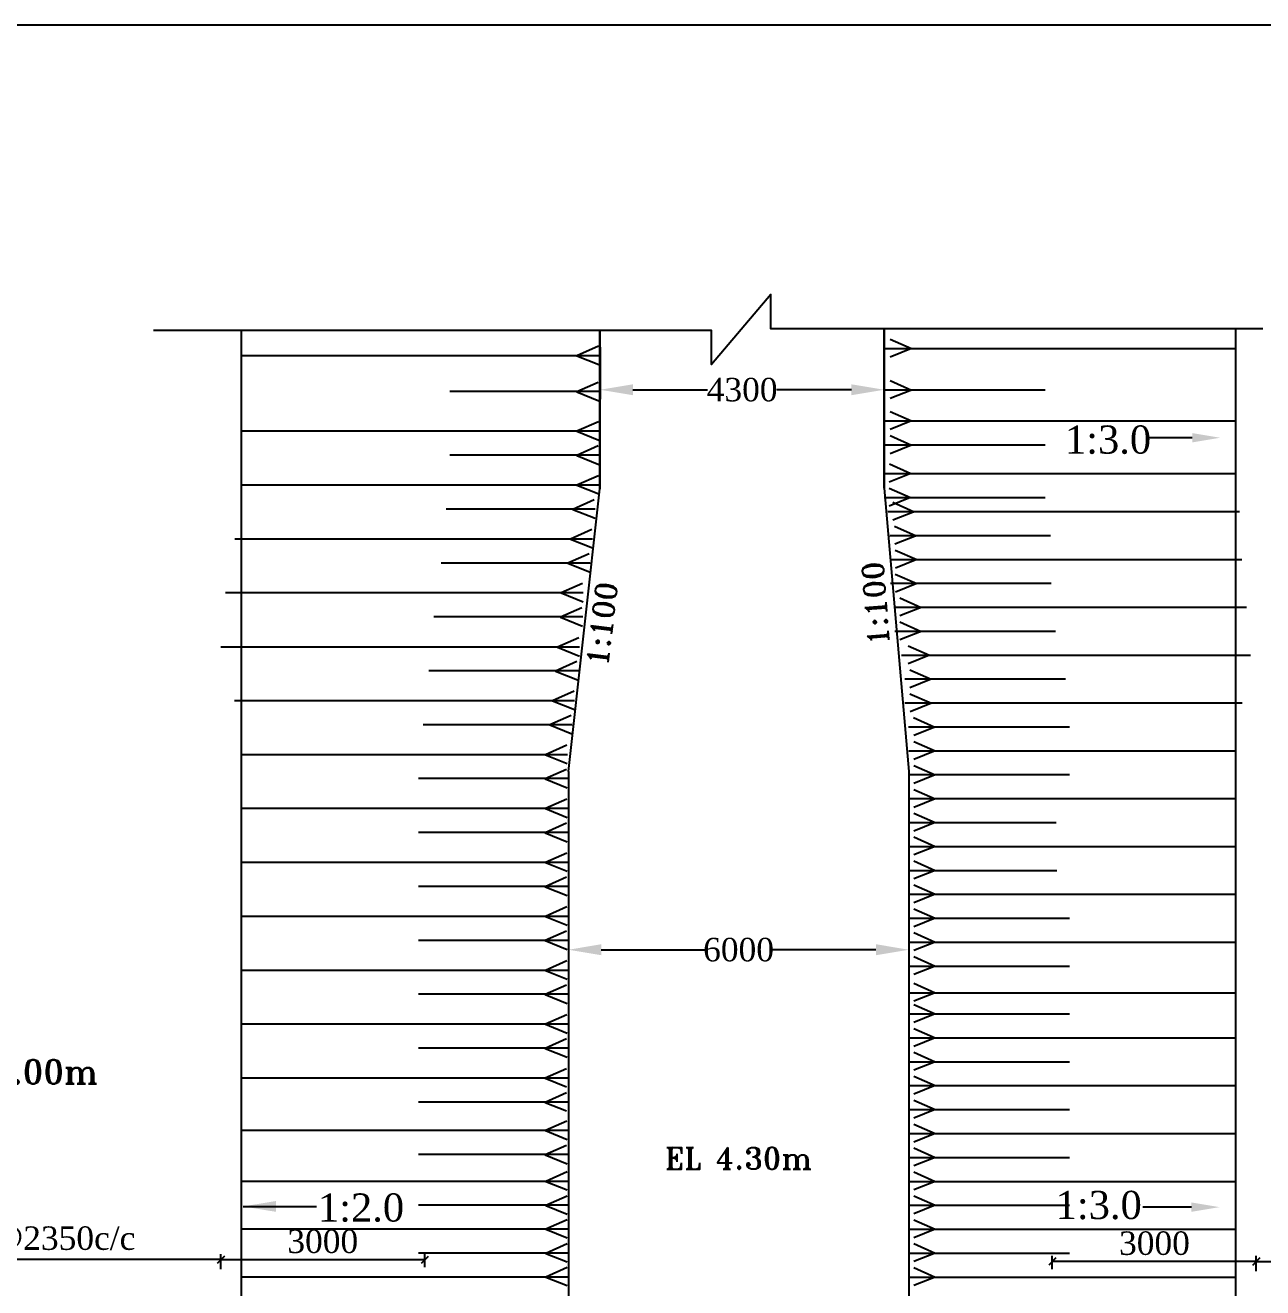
# Model space of a CAD drawing. Extents: x -298162 to 1078160, y -513173 to -216568.
# Drawn here: x 27154 to 40347, y -430388 to -416931 of the extents above; entities that cross this region are included whole.
import ezdxf

# ---------------------------------------------------------------- set-up
doc = ezdxf.new("R2010")
doc.units = 0
doc.header["$MEASUREMENT"] = 0
doc.layers.get('0').update_dxf_attribs({"linetype": 'CONTINUOUS'})
doc.layers.get('DEFPOINTS').update_dxf_attribs({"linetype": 'CONTINUOUS'})
for name, color, linetype in [('LINE', 7, 'CONTINUOUS'), ('SLOPEEARTH', 3, 'CONTINUOUS'), ('TEXT', 10, 'CONTINUOUS')]:
    doc.layers.add(name, color=color, linetype=linetype)
doc.styles.add('BIG', font='ROMANT.SHX')
doc.styles.get("Standard").update_dxf_attribs({"font": 'times.ttf', "height": 250})
doc.dimstyles.new('3', dxfattribs={"dimtxt": 225, "dimasz": 350, "dimexe": 100, "dimexo": 25, "dimgap": 9, "dimtad": 0, "dimdec": 0, "dimzin": 0, "dimdsep": 46, "dimtxsty": 'Standard', "dimcen": 0, "dimclrt": 256, "dimadec": 0, "dimazin": 0, "dimtfac": 1, "dimtdec": 0, "dimtofl": 0, "dimtmove": 2, "dimatfit": 3, "dimfxl": 1, "dimtolj": 1, "dimtzin": 0, "dimarcsym": 0})
doc.dimstyles.new('Oblique', dxfattribs={"dimtxt": 75, "dimasz": 75, "dimexe": 60, "dimexo": 60, "dimgap": 25, "dimtad": 2, "dimtih": 1, "dimtoh": 1, "dimdec": 0, "dimzin": 0, "dimdsep": 46, "dimtxsty": 'Standard', "dimblk": 'OBLIQUE', "dimcen": 0, "dimadec": 0, "dimazin": 0, "dimtfac": 1, "dimtdec": 0, "dimtofl": 0, "dimtmove": 0, "dimatfit": 3, "dimldrblk": 'NONE', "dimfxl": 1, "dimtolj": 1, "dimtzin": 0, "dimarcsym": 0})

# ---------------------------------------------------------------- blocks, each defined once
blk = doc.blocks.new('_Oblique')
at = {"color": 0, "linetype": 'ByBlock', "lineweight": -2}
blk.add_line((-0.5, -0.5), (0.5, 0.5), dxfattribs=at)
blk = doc.blocks.new('*D1153')
at = {"layer": 'DEFPOINTS', "color": 0, "lineweight": -2}
for p in [(40278, -430108), (44278, -430108), (44278, -430108)]:
    blk.add_point(p, dxfattribs=at)
at = {"layer": 'LINE', "color": 0, "lineweight": -2}
blk.add_line((40278, -430108), (44278, -430108), dxfattribs=at)
at = {"layer": 'LINE', "color": 0, "lineweight": -2, "xscale": 75, "yscale": 75, "zscale": 75, "rotation": 180}
blk.add_blockref('_Oblique', (40278, -430108), dxfattribs=at)
at = {"layer": 'LINE', "color": 0, "lineweight": -2, "xscale": 75, "yscale": 75, "zscale": 75}
blk.add_blockref('_Oblique', (44278, -430108), dxfattribs=at)
at = {"layer": 'LINE', "color": 0, "insert": (42057, -429915), "char_height": 250, "attachment_point": 5}
blk.add_mtext('\\A1;3@3625c/c', dxfattribs=at)
blk = doc.blocks.new('_None')
blk = doc.blocks.new('*D1156')
at = {"layer": 'DEFPOINTS', "color": 0, "lineweight": -2}
for p in [(38104, -430108), (38104, -430248), (40278, -430271)]:
    blk.add_point(p, dxfattribs=at)
at = {"layer": 'LINE', "color": 0, "lineweight": -2}
for p, q in [((38104, -430188), (38104, -430048)), ((40278, -430211), (40278, -430048)), ((40278, -430108), (38104, -430108))]:
    blk.add_line(p, q, dxfattribs=at)
at = {"layer": 'LINE', "color": 0, "lineweight": -2, "xscale": 75, "yscale": 75, "zscale": 75, "rotation": 180}
blk.add_blockref('_Oblique', (38104, -430108), dxfattribs=at)
at = {"layer": 'LINE', "color": 0, "lineweight": -2, "xscale": 75, "yscale": 75, "zscale": 75}
blk.add_blockref('_Oblique', (40278, -430108), dxfattribs=at)
at = {"layer": 'LINE', "color": 0, "insert": (39193, -429914), "char_height": 250, "attachment_point": 5}
blk.add_mtext('\\A1;3000', dxfattribs=at)
blk = doc.blocks.new('*D1169')
at = {"layer": 'DEFPOINTS', "color": 0, "lineweight": -2}
for p in [(25241, -430088), (25241, -430088), (29241, -430088)]:
    blk.add_point(p, dxfattribs=at)
at = {"layer": 'LINE', "color": 0, "lineweight": -2}
blk.add_line((29241, -430088), (25241, -430088), dxfattribs=at)
at = {"layer": 'LINE', "color": 0, "lineweight": -2, "xscale": 75, "yscale": 75, "zscale": 75, "rotation": 180}
blk.add_blockref('_Oblique', (25241, -430088), dxfattribs=at)
at = {"layer": 'LINE', "color": 0, "lineweight": -2, "xscale": 75, "yscale": 75, "zscale": 75}
blk.add_blockref('_Oblique', (29241, -430088), dxfattribs=at)
at = {"layer": 'LINE', "color": 0, "insert": (27462, -429895), "char_height": 250, "attachment_point": 5}
blk.add_mtext('\\A1;3@2350c/c', dxfattribs=at)
blk = doc.blocks.new('*D1171')
at = {"layer": 'DEFPOINTS', "color": 0, "lineweight": -2}
for p in [(31415, -430088), (29241, -430251), (31415, -430228)]:
    blk.add_point(p, dxfattribs=at)
at = {"layer": 'LINE', "color": 0, "lineweight": -2}
for p, q in [((29241, -430191), (29241, -430028)), ((31415, -430168), (31415, -430028)), ((29241, -430088), (31415, -430088))]:
    blk.add_line(p, q, dxfattribs=at)
at = {"layer": 'LINE', "color": 0, "lineweight": -2, "xscale": 75, "yscale": 75, "zscale": 75, "rotation": 180}
blk.add_blockref('_Oblique', (29241, -430088), dxfattribs=at)
at = {"layer": 'LINE', "color": 0, "lineweight": -2, "xscale": 75, "yscale": 75, "zscale": 75}
blk.add_blockref('_Oblique', (31415, -430088), dxfattribs=at)
at = {"layer": 'LINE', "color": 0, "insert": (30326, -429894), "char_height": 250, "attachment_point": 5}
blk.add_mtext('\\A1;3000', dxfattribs=at)
blk = doc.blocks.new('*D1250')
at = {"layer": 'DEFPOINTS', "color": 0, "lineweight": -2}
for p in [(32945, -425698), (36574, -425698), (36574, -426785)]:
    blk.add_point(p, dxfattribs=at)
at = {"layer": 'LINE', "color": 0, "lineweight": -2}
for p, q in [((32945, -425723), (32945, -426885)), ((36574, -425723), (36574, -426885)), ((33295, -426785), (34396, -426785)), ((36224, -426785), (35123, -426785))]:
    blk.add_line(p, q, dxfattribs=at)
for points in [[(33295, -426726), (33295, -426843), (32945, -426785)], [(36224, -426726), (36224, -426843), (36574, -426785)]]:
    blk.add_solid(points, dxfattribs=at)
at = {"layer": 'LINE', "insert": (34759, -426785), "char_height": 250, "attachment_point": 5}
blk.add_mtext('\\A1;6000', dxfattribs=at)
blk = doc.blocks.new('*D1251')
at = {"layer": 'DEFPOINTS', "color": 0, "lineweight": -2}
for p in [(33282, -420337), (36312, -420462), (36312, -420816)]:
    blk.add_point(p, dxfattribs=at)
at = {"layer": 'LINE', "color": 0, "lineweight": -2}
for p, q in [((33282, -420362), (33282, -420916)), ((36312, -420487), (36312, -420916)), ((33632, -420816), (34428, -420816)), ((35962, -420816), (35166, -420816))]:
    blk.add_line(p, q, dxfattribs=at)
for points in [[(33632, -420758), (33632, -420874), (33282, -420816)], [(35962, -420758), (35962, -420874), (36312, -420816)]]:
    blk.add_solid(points, dxfattribs=at)
at = {"layer": 'LINE', "insert": (34797, -420816), "char_height": 250, "attachment_point": 5}
blk.add_mtext('\\A1;4300', dxfattribs=at)

msp = doc.modelspace()

# ---------------------------------------------------------------- linework, layer by layer
at = {"layer": 'LINE', "color": 0}
for p, q in [((29457.677, -420183.016), (29457.677, -431630.686)), ((33281.588, -420183.016), (33281.588, -421872.095)), ((33281.588, -421872.095), (33281.588, -420183.016)), ((36312.295, -420168.016), (36312.295, -421864.595)), ((36312.295, -421864.595), (36312.295, -420168.016)), ((40060.655, -431629.966), (40060.655, -420168.016)), ((36312.295, -420377.348), (40060.655, -420377.348)), ((33270.898, -420453.754), (29457.677, -420453.754)), ((33270.898, -420835.801), (31682.406, -420835.801)), ((36312.295, -420815.804), (38026.393, -420815.804)), ((36312.295, -421148.34), (40060.655, -421148.34)), ((33270.898, -421258.394), (29457.677, -421258.394)), ((39595.832, -421327.628), (39135.688, -421327.628)), ((36312.295, -421403.34), (38026.393, -421403.34)), ((33270.898, -421513.394), (31682.406, -421513.394)), ((36312.295, -421707.607), (40060.655, -421707.607)), ((33270.898, -421833.004), (29457.677, -421833.004)), ((36312.295, -421962.607), (38026.393, -421962.607)), ((33230.257, -422088.004), (31641.765, -422088.004)), ((36350.003, -422113.601), (40098.363, -422113.601)), ((33200.798, -422407.613), (29387.578, -422407.613)), ((36370.517, -422368.601), (38084.615, -422368.601)), ((33176.26, -422662.613), (31587.768, -422662.613)), ((36377.239, -422623.601), (40125.599, -422623.601)), ((36377.239, -422878.601), (38091.338, -422878.601)), ((33102.654, -422982.223), (29289.433, -422982.223)), ((36424.271, -423133.601), (40172.631, -423133.601)), ((33097.402, -423237.223), (31508.91, -423237.223)), ((36424.271, -423388.601), (38138.37, -423388.601)), ((33062.531, -423561.175), (29238.62, -423561.175)), ((36495.066, -423643.601), (40217.425, -423643.601)), ((33054.603, -423811.833), (31455.421, -423811.833)), ((36531.744, -423898.601), (38245.842, -423898.601)), ((33011.166, -424131.442), (29383.263, -424131.442)), ((36533.166, -424153.601), (40127.837, -424153.601)), ((32983.59, -424386.442), (31395.098, -424386.442)), ((36571.957, -424408.601), (38286.055, -424408.601)), ((36574.155, -424663.601), (40060.655, -424663.601)), ((32933.965, -424706.052), (29457.677, -424706.052)), ((32933.965, -424961.052), (31345.472, -424961.052)), ((32944.655, -424884.337), (32944.655, -433694.851)), ((36574.155, -424884.337), (36574.155, -433694.851)), ((36574.155, -424918.601), (38288.253, -424918.601)), ((36574.155, -425173.601), (40060.655, -425173.601)), ((32933.965, -425280.662), (29457.677, -425280.662)), ((36574.155, -425428.601), (38144.01, -425428.601)), ((32933.965, -425535.662), (31345.472, -425535.662)), ((36574.155, -425683.601), (40060.655, -425683.601)), ((32933.965, -425855.271), (29457.677, -425855.271)), ((36574.155, -425938.601), (38152.5, -425938.601)), ((32933.965, -426110.271), (31345.472, -426110.271)), ((36574.155, -426193.601), (40060.655, -426193.601)), ((32933.965, -426429.881), (29457.677, -426429.881)), ((36574.155, -426448.601), (38288.253, -426448.601)), ((32933.965, -426684.881), (31345.472, -426684.881)), ((36574.155, -426703.601), (40060.655, -426703.601)), ((36574.155, -426958.601), (38288.253, -426958.601)), ((32933.965, -427004.491), (29457.677, -427004.491)), ((36574.155, -427243.442), (40060.655, -427243.442)), ((32933.965, -427259.491), (31345.472, -427259.491)), ((36574.155, -427468.601), (38288.253, -427468.601)), ((32933.965, -427579.1), (29457.677, -427579.1)), ((36574.155, -427723.601), (40060.655, -427723.601)), ((32933.965, -427834.1), (31345.472, -427834.1)), ((36574.155, -427978.601), (38288.253, -427978.601)), ((32933.965, -428153.71), (29457.677, -428153.71)), ((36574.155, -428233.601), (40060.655, -428233.601)), ((32933.965, -428408.71), (31345.472, -428408.71)), ((36574.155, -428488.601), (38288.253, -428488.601)), ((32933.965, -428712.977), (29457.677, -428712.977)), ((36574.155, -428743.601), (40060.655, -428743.601)), ((32933.965, -428967.977), (31345.472, -428967.977)), ((36574.155, -428998.601), (38288.253, -428998.601)), ((32933.965, -429253.601), (29457.677, -429253.601)), ((36574.155, -429253.601), (40060.655, -429253.601)), ((32933.965, -429508.601), (31345.472, -429508.601)), ((36574.155, -429508.601), (38288.253, -429508.601)), ((39587.548, -429528.329), (39067.911, -429527.603)), ((32933.965, -429763.601), (29457.677, -429763.601)), ((36574.155, -429763.601), (40060.655, -429763.601)), ((32933.965, -430018.601), (31345.472, -430018.601)), ((36574.155, -430018.601), (38288.253, -430018.601)), ((32933.965, -430273.601), (29457.677, -430273.601)), ((36574.155, -430273.601), (40060.655, -430273.601))]:
    msp.add_line(p, q, dxfattribs=at)
at = {"layer": 'LINE', "color": 0, "linetype": 'ByBlock', "lineweight": -2}
for p, q in [((32944.655, -424884.337), (33281.588, -421872.095)), ((36312.295, -421864.595), (36574.155, -424884.337))]:
    msp.add_line(p, q, dxfattribs=at)
at = {"layer": 'LINE', "color": 0}
msp.add_lwpolyline([(8702.669, -459716.504), (69207.869, -459716.504), (69207.869, -416930.684), (8702.669, -416930.684)], close=True, dxfattribs=at)
msp.add_lwpolyline([(40350.022, -420168.016), (35103.669, -420168.016), (35103.669, -419801.016), (34470.669, -420547.016), (34470.669, -420183.016), (28522.291, -420183.016)], dxfattribs=at)
for points in [[(39595.832, -421278.044), (39595.832, -421377.211), (39893.332, -421327.628)], [(39587.548, -429478.746), (39587.548, -429577.912), (39885.048, -429528.329)]]:
    msp.add_solid(points, dxfattribs=at)
at = {"layer": 'SLOPEEARTH', "color": 0}
for p, q in [((33264.29, -420352.692), (33035.807, -420453.754)), ((36374.908, -420276.286), (36603.391, -420377.348)), ((36603.391, -420377.348), (36374.908, -420468.679)), ((33035.807, -420453.754), (33270.099, -420547.407)), ((33261.712, -420737.545), (33033.228, -420838.608)), ((36374.908, -420717.549), (36603.391, -420818.611)), ((33033.228, -420838.608), (33270.099, -420933.291)), ((36603.391, -420818.611), (36374.908, -420909.942)), ((36374.908, -421047.278), (36603.391, -421148.34)), ((33264.29, -421157.332), (33035.807, -421258.394)), ((36603.391, -421148.34), (36374.908, -421239.671)), ((33035.807, -421258.394), (33270.099, -421352.047)), ((36374.908, -421305.085), (36603.391, -421406.147)), ((33261.712, -421415.138), (33033.228, -421516.201)), ((36603.391, -421406.147), (36374.908, -421497.478)), ((33033.228, -421516.201), (33270.099, -421610.884)), ((33264.29, -421731.941), (33035.807, -421833.004)), ((36595.479, -421707.607), (36366.263, -421799.231)), ((36366.996, -421606.545), (36595.479, -421707.607)), ((33035.807, -421833.004), (33270.099, -421926.656)), ((36364.895, -421864.351), (36593.378, -421965.414)), ((33221.071, -421989.748), (32992.587, -422090.81)), ((36593.378, -421965.414), (36366.263, -422056.197)), ((32992.587, -422090.81), (33229.458, -422185.494)), ((36402.603, -422015.345), (36631.086, -422116.408)), ((36631.086, -422116.408), (36403.971, -422207.192)), ((36423.118, -422270.345), (36651.601, -422371.408)), ((33194.191, -422306.551), (32965.707, -422407.613)), ((32965.707, -422407.613), (33199.999, -422501.266)), ((36651.601, -422371.408), (36424.486, -422462.192)), ((36429.84, -422525.345), (36658.323, -422626.408)), ((33167.074, -422564.358), (32938.591, -422665.42)), ((32938.591, -422665.42), (33175.461, -422760.103)), ((36658.323, -422626.408), (36431.208, -422717.192)), ((36429.84, -422780.345), (36658.323, -422881.408)), ((33096.046, -422881.161), (32867.563, -422982.223)), ((36658.323, -422881.408), (36431.208, -422972.192)), ((32867.563, -422982.223), (33101.855, -423075.876)), ((36476.872, -423035.345), (36705.355, -423136.408)), ((33088.216, -423138.967), (32859.733, -423240.03)), ((36705.355, -423136.408), (36478.24, -423227.192)), ((32859.733, -423240.03), (33096.603, -423334.713)), ((36476.872, -423290.345), (36705.355, -423391.408)), ((33055.923, -423460.112), (32827.44, -423561.175)), ((36705.355, -423391.408), (36478.24, -423482.192)), ((32827.44, -423561.175), (33061.732, -423654.827)), ((36567.184, -423545.345), (36795.667, -423646.408)), ((33034.727, -423713.577), (32806.244, -423814.639)), ((36795.667, -423646.408), (36568.552, -423737.192)), ((32806.244, -423814.639), (33043.114, -423909.323)), ((36584.345, -423800.345), (36812.828, -423901.408)), ((36812.828, -423901.408), (36585.713, -423992.192)), ((33004.559, -424030.38), (32776.075, -424131.442)), ((32776.075, -424131.442), (33010.367, -424225.095)), ((36585.767, -424055.345), (36814.25, -424156.408)), ((36814.25, -424156.408), (36587.135, -424247.192)), ((32974.404, -424288.187), (32745.921, -424389.249)), ((32745.921, -424389.249), (32982.791, -424483.932)), ((36624.558, -424310.345), (36853.041, -424411.408)), ((36853.041, -424411.408), (36625.926, -424502.192)), ((36626.755, -424565.345), (36855.238, -424666.408)), ((32927.357, -424604.99), (32698.874, -424706.052)), ((36855.238, -424666.408), (36628.123, -424757.192)), ((32698.874, -424706.052), (32933.166, -424799.705)), ((36626.755, -424820.345), (36855.238, -424921.408)), ((32924.778, -424862.796), (32696.295, -424963.859)), ((32696.295, -424963.859), (32933.166, -425058.542)), ((36855.238, -424921.408), (36628.123, -425012.192)), ((36626.755, -425075.345), (36855.238, -425176.408)), ((32927.357, -425179.599), (32698.874, -425280.662)), ((36855.238, -425176.408), (36628.123, -425267.192)), ((32698.874, -425280.662), (32933.166, -425374.314)), ((36626.755, -425327.539), (36855.238, -425428.601)), ((32924.778, -425437.406), (32696.295, -425538.468)), ((36855.238, -425428.601), (36628.123, -425519.385)), ((32696.295, -425538.468), (32933.166, -425633.152)), ((36626.755, -425582.539), (36855.238, -425683.601)), ((32927.357, -425754.209), (32698.874, -425855.271)), ((36855.238, -425683.601), (36628.123, -425774.385)), ((32698.874, -425855.271), (32933.166, -425948.924)), ((36626.755, -425837.539), (36855.238, -425938.601)), ((32924.778, -426012.016), (32696.295, -426113.078)), ((36855.238, -425938.601), (36628.123, -426029.385)), ((32696.295, -426113.078), (32933.166, -426207.761)), ((36626.755, -426092.539), (36855.238, -426193.601)), ((36855.238, -426193.601), (36628.123, -426284.385)), ((32927.357, -426328.819), (32698.874, -426429.881)), ((32698.874, -426429.881), (32933.166, -426523.534)), ((36626.755, -426347.539), (36855.238, -426448.601)), ((36855.238, -426448.601), (36628.123, -426539.385)), ((32924.778, -426586.625), (32696.295, -426687.688)), ((32696.295, -426687.688), (32933.166, -426782.371)), ((36626.755, -426602.539), (36855.238, -426703.601)), ((36855.238, -426703.601), (36628.123, -426794.385)), ((32927.357, -426903.428), (32698.874, -427004.491)), ((36626.755, -426857.539), (36855.238, -426958.601)), ((36855.238, -426958.601), (36628.123, -427049.385)), ((32698.874, -427004.491), (32933.166, -427098.143)), ((32924.778, -427161.235), (32696.295, -427262.297)), ((36626.755, -427142.38), (36855.238, -427243.442)), ((36855.238, -427243.442), (36628.123, -427334.226)), ((32696.295, -427262.297), (32933.166, -427356.981)), ((36626.755, -427367.539), (36855.238, -427468.601)), ((32927.357, -427478.038), (32698.874, -427579.1)), ((36855.238, -427468.601), (36628.123, -427559.385)), ((32698.874, -427579.1), (32933.166, -427672.753)), ((36626.755, -427622.539), (36855.238, -427723.601)), ((32924.778, -427735.845), (32696.295, -427836.907)), ((36855.238, -427723.601), (36628.123, -427814.385)), ((32696.295, -427836.907), (32933.166, -427931.59)), ((36626.755, -427877.539), (36855.238, -427978.601)), ((32924.759, -428052.648), (32696.276, -428153.71)), ((36855.238, -427978.601), (36628.123, -428069.385)), ((32696.276, -428153.71), (32924.759, -428245.041)), ((36626.755, -428132.539), (36855.238, -428233.601)), ((32924.759, -428310.454), (32696.276, -428411.517)), ((36855.238, -428233.601), (36628.123, -428324.385)), ((32696.276, -428411.517), (32924.759, -428502.847)), ((36626.755, -428387.539), (36855.238, -428488.601)), ((36855.238, -428488.601), (36628.123, -428579.385)), ((32927.357, -428611.914), (32698.874, -428712.977)), ((32698.874, -428712.977), (32933.166, -428806.629)), ((36626.755, -428642.539), (36855.238, -428743.601)), ((32924.778, -428869.721), (32696.295, -428970.783)), ((36855.238, -428743.601), (36628.123, -428834.385)), ((32696.295, -428970.783), (32933.166, -429065.467)), ((36626.755, -428897.539), (36855.238, -428998.601)), ((36855.238, -428998.601), (36628.123, -429089.385)), ((32933.166, -429152.539), (32704.682, -429253.601)), ((32704.682, -429253.601), (32933.166, -429344.932)), ((36626.755, -429152.539), (36855.238, -429253.601)), ((36855.238, -429253.601), (36628.123, -429344.385)), ((32933.166, -429410.345), (32704.682, -429511.408)), ((36626.755, -429407.539), (36855.238, -429508.601)), ((32704.682, -429511.408), (32933.166, -429602.739)), ((36855.238, -429508.601), (36628.123, -429599.385)), ((32933.166, -429662.539), (32704.682, -429763.601)), ((36626.755, -429662.539), (36855.238, -429763.601)), ((32704.682, -429763.601), (32933.166, -429854.932)), ((36855.238, -429763.601), (36628.123, -429854.385)), ((32933.166, -429920.345), (32704.682, -430021.408)), ((36626.755, -429917.539), (36855.238, -430018.601)), ((32704.682, -430021.408), (32933.166, -430112.739)), ((36855.238, -430018.601), (36628.123, -430109.385)), ((32933.166, -430172.539), (32704.682, -430273.601)), ((36626.755, -430172.539), (36855.238, -430273.601)), ((32704.682, -430273.601), (32933.166, -430364.932)), ((36855.238, -430273.601), (36628.123, -430364.385))]:
    msp.add_line(p, q, dxfattribs=at)

# ---------------------------------------------------------------- texts
at = {"layer": 'LINE', "color": 0}
for s, p in [('1:3.0', (38238.614, -421496.556)), ('1:2.0', (30274.447, -429682.115)), ('1:3.0', (38139.259, -429654.92))]:
    msp.add_text(s, height=300, dxfattribs=at).set_placement(p)
at = {"layer": 'TEXT', "color": 0, "style": 'BIG'}
for rotation, p in [(94.2386917, (36366.264, -423532.256)), (82.8446172, (33360.945, -423768.245))]:
    msp.add_text('1:100', height=229.5, rotation=rotation, dxfattribs=at).set_placement(p)
for s, height, p in [('EL2.00m', 255, (26363.269, -428212.573)), ('EL 4.30m', 229.5, (33973.94, -429123.477))]:
    msp.add_text(s, height=height, dxfattribs=at).set_placement(p)

# ---------------------------------------------------------------- dimensions: what is measured, and where the dimension line sits
at = {"layer": 'LINE', "color": 0}
for base, p1, p2, text, picture, middle in [((36312.295, -420815.956), (33281.588, -420337.035), (36312.295, -420461.737), '4300', '*D1251', (34796.941, -420815.956)), ((36574.155, -426784.742), (32944.655, -425697.881), (36574.155, -425697.881), '6000', '*D1250', (34759.405, -426784.742))]:
    dim = msp.add_linear_dim(base=base, p1=p1, p2=p2, text=text, dimstyle='3', dxfattribs=at)
    dim.commit()
    dim.dimension.update_dxf_attribs({"geometry": picture, "text_midpoint": middle})
at = {"layer": 'LINE'}
for base, p1, p2, text, picture, middle in [((25240.762, -430087.992), (29240.645, -430087.992), (25240.762, -430087.992), '3@2350c/c', '*D1169', (27462.145, -430087.992)), ((31414.655, -430087.992), (29240.645, -430250.874), (31414.655, -430227.992), '3000', '*D1171', (30325.973, -430045.965))]:
    dim = msp.add_linear_dim(base=base, p1=p1, p2=p2, angle=180, text=text, dimstyle='Oblique', override={"dimtxt": 150, "dimtmove": 1}, dxfattribs=at)
    dim.commit()
    dim.dimension.update_dxf_attribs({"geometry": picture, "text_midpoint": middle, "dimtype": 160})
for base, p1, p2, text, picture, middle in [((38104.155, -430107.927), (40278.164, -430270.809), (38104.155, -430247.927), '3000', '*D1156', (39192.836, -430065.9)), ((44278.047, -430107.927), (40278.164, -430107.927), (44278.047, -430107.927), '3@3625c/c', '*D1153', (42056.664, -430107.927))]:
    dim = msp.add_linear_dim(base=base, p1=p1, p2=p2, text=text, dimstyle='Oblique', override={"dimtxt": 150, "dimtmove": 1}, dxfattribs=at)
    dim.commit()
    dim.dimension.update_dxf_attribs({"geometry": picture, "text_midpoint": middle, "dimtype": 160})

# ---------------------------------------------------------------- leaders
at = {"layer": 'LINE', "color": 0}
msp.add_leader([(29476.175, -429520.875), (30257.625, -429520.875)], dimstyle='3', override={"dimgap": 9, "dimtad": 0}, dxfattribs=at)

doc.saveas('drawing.dxf')
